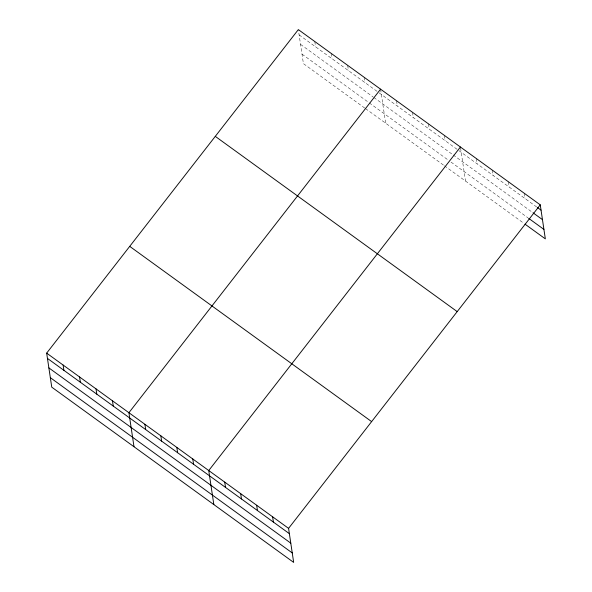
<?xml version="1.0" encoding="UTF-8"?>
<svg xmlns="http://www.w3.org/2000/svg" width="592" height="592" viewBox="0 0 592 592"><rect width="100%" height="100%" fill="white"/><g stroke="black" fill="none" stroke-linecap="round" stroke-linejoin="round"><path stroke-width="0.44" stroke-dasharray="2.96 2.22" d="M299.123 34.891L378.384 92.315M379.132 92.855L536.685 206.985M300.544 44.378L373.071 96.918M373.818 97.458L452.466 154.431M453.191 154.956L532.297 212.262M302.001 54.146L367.802 101.817M369.297 102.897L448.122 159.995M451.023 162.097L527.953 217.826M364.731 108.047L303.422 63.633L298.464 30.481M365.486 108.588L443.734 165.272M444.459 165.797L523.565 223.103M524.283 193.281L525.074 198.572M508.313 181.714L509.105 187.005M492.352 170.148L493.143 175.439M476.382 158.582L477.174 163.873M460.546 147.896L465.504 181.041M444.451 135.45L445.243 140.741M428.482 123.883L429.274 129.174M412.52 112.317L413.312 117.608M396.551 100.751L397.343 106.042M380.582 89.185L385.673 123.21M364.132 77.263L364.924 82.562M347.682 65.349L348.473 70.648M331.239 53.435L332.023 58.726M314.789 41.514L315.573 46.812"/><path stroke-width="0.89" d="M46.664 353.128L288.578 528.367L293.662 562.4L51.748 387.153L46.664 353.128L298.338 29.6L540.252 204.847L545.336 238.872L525.015 224.153M380.582 89.185L128.915 412.705L133.999 446.738M460.421 147.016L208.747 470.536L213.83 504.569M288.578 528.367L540.252 204.847M537.41 207.511L541.044 210.138M533.022 212.787L542.457 219.625M528.678 218.352L543.915 229.393M215.281 136.36L457.194 311.607M129.715 246.361L371.628 421.608M47.456 358.419L289.37 533.666M48.877 367.898L290.79 543.145M50.335 377.674L292.248 552.921M272.616 516.801L273.408 522.1M256.647 505.235L257.439 510.533M240.678 493.669L241.469 498.967M224.716 482.103L225.508 487.401M192.785 458.97L193.569 464.269M176.816 447.404L177.607 452.702M160.846 435.838L161.638 441.136M144.885 424.272L145.676 429.57M112.465 400.791L113.257 406.082M96.015 388.877L96.807 394.168M79.565 376.956L80.357 382.254M63.115 365.042L63.906 370.333"/></g></svg>
